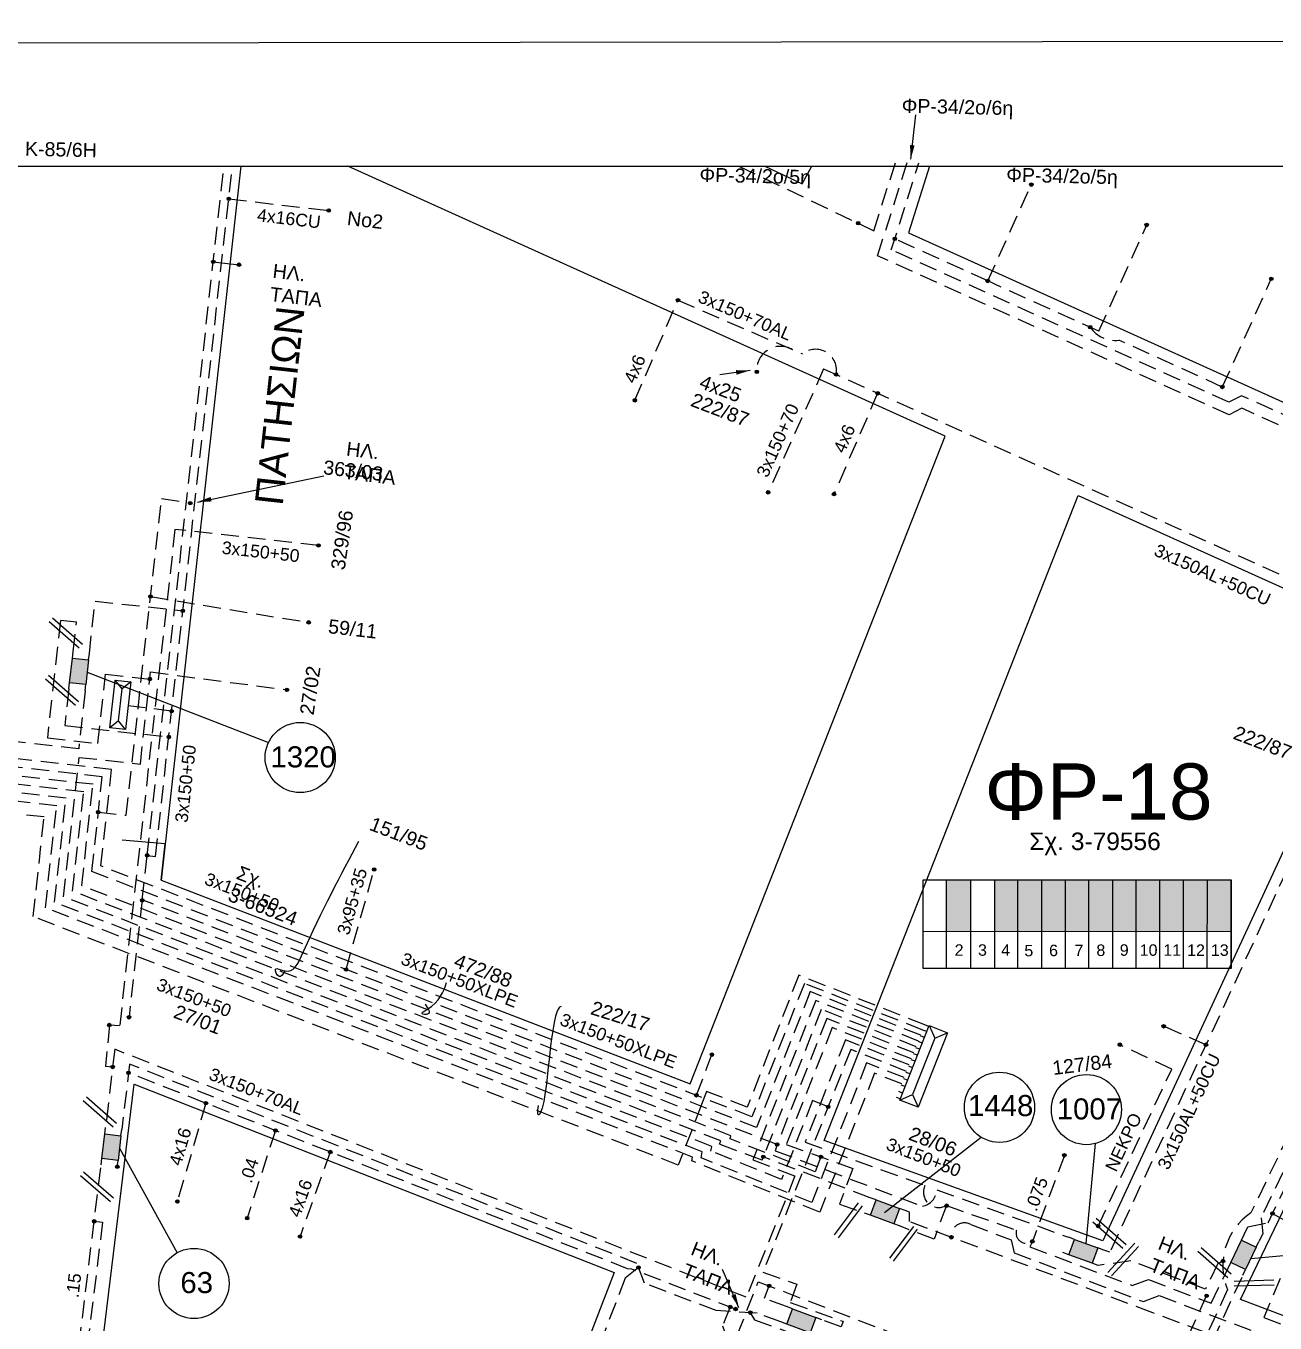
# Model space of a CAD drawing. Header units: millimetres. Extents: x 2910 to 3994, y 712 to 1224.
# Drawn here: x 3065.1 to 3154.1, y 1131.5 to 1223.9 of the extents above; entities that cross this region are included whole.
import ezdxf
from ezdxf.enums import TextEntityAlignment as Align
from ezdxf.lldxf.tags import DXFTag

# ---------------------------------------------------------------- set-up
doc = ezdxf.new("R2010")
doc.units = ezdxf.units.MM
doc.linetypes.add('DASHED', pattern=[19.05, 12.7, -6.35])
for name, color, linetype in [('.04', 7, 'Continuous'), ('.075', 7, 'Continuous'), ('.15', 7, 'Continuous'), ('3x150+50', 7, 'Continuous'), ('3x150+50 XLPE', 7, 'Continuous'), ('3x150+50AL', 7, 'Continuous'), ('3x150+70', 7, 'Continuous'), ('3x150+70AL', 7, 'Continuous'), ('3x150AL+50CU', 7, 'Continuous'), ('3X50+35', 7, 'Continuous'), ('3x95+35', 7, 'Continuous'), ('4x16', 7, 'Continuous'), ('4x16CU', 7, 'Continuous'), ('4x25', 7, 'Continuous'), ('4x25CU', 7, 'Continuous'), ('4x6', 7, 'Continuous'), ('Link Box 4 Διευθύνσεων', 7, 'Continuous'), ('Pillar', 7, 'Continuous'), ('Pillar OTE', 7, 'Continuous'), ('text διευθύνσεων', 7, 'Continuous'), ('TEXT ΚΑΛΩΔΙΩΝ', 7, 'Continuous'), ('Άγνωστα', 7, 'Continuous'), ('Επιγραφές - Σχήματα', 7, 'Continuous'), ('Καλώδια ΧΤ   3x150AL+50CU', 7, 'Continuous'), ('Καλώδια ΧΤ   3x150AL+50XLPE', 7, 'Continuous'), ('ΝΕΚΡΟ', 7, 'Continuous'), ('Συνδέσεις', 7, 'Continuous'), ('Τομή', 7, 'Continuous'), ('Υποσταθμός πόλεως', 7, 'Continuous'), ('Υπόβαθρο ΔΕΗ', 7, 'Continuous'), ('ΦΥΣΙΚΟ ΑΕΡΙΟ', 7, 'NATURAL_GAS_SUPPLY')]:
    doc.layers.add(name, color=color, linetype=linetype)
doc.styles.get("Standard").update_dxf_attribs({"font": 'arial.ttf'})
tags = doc.linetypes.add('NATURAL_GAS_SUPPLY', pattern='A,12.7,-5.08,["ΦΑ",Standard,S=2.54,R=0,X=-2.54,Y=-1.27],-5.08', length=22.86).pattern_tags.tags
tags[6] = DXFTag(74, 10)
doc.linetypes.add('SYN_LINE', pattern='A,0.5,-0.0001,["/\\/\\/\\/",Standard,S=0.1,R=0,X=0,Y=-0.05],-0.25', length=0.7501)
doc.dimstyles.new('ISO-25', dxfattribs={"dimtxt": 2.5, "dimasz": 2.5, "dimexe": 1.25, "dimexo": 0.625, "dimtad": 1, "dimtxsty": 'Standard', "dimcen": 2.5, "dimadec": 0, "dimazin": 0, "dimtfac": 1, "dimtmove": 0, "dimatfit": 3, "dimfxl": 1, "dimarcsym": 0})

# ---------------------------------------------------------------- blocks, each defined once
blk = doc.blocks.new('ΥΠΟΣΤΑΘΜΟΣ ΠΟΛΕΩΣ 13 ΑΝΑΧΩΡΗΣΕΩΝ')
at = {"layer": 'Υποσταθμός πόλεως', "ltscale": 40}
for p, q in [((-11.12, -2.82), (-11.12, -4)), ((-9.53, -2.82), (-9.53, -4)), ((-7.77, -2.82), (-7.77, -4)), ((-5.99, -2.82), (-5.99, -4)), ((-4.14, -2.82), (-4.14, -4)), ((-2.3, -2.82), (-2.3, -4)), ((-0.43, -2.82), (-0.43, -4)), ((1.54, -2.82), (1.54, -4)), ((3.43, -2.82), (3.43, -4)), ((5.39, -2.82), (5.39, -4)), ((7.32, -2.82), (7.32, -4)), ((9.32, -2.82), (9.32, -4)), ((11.11, -2.82), (11.11, -4))]:
    blk.add_line(p, q, dxfattribs=at)
blk.add_lwpolyline([(-11.43, 2.82), (11.43, 2.82), (11.43, -2.82), (-11.43, -2.82)], close=True, dxfattribs=at)
for points in [[(-8.62, 0), (-11.43, 2.82)], [(-11.43, -2.82), (-8.62, 0)], [(-8.62, 0), (8.62, 0)], [(8.62, 0), (11.43, 2.82)], [(11.43, -2.82), (8.62, 0)]]:
    blk.add_lwpolyline(points, dxfattribs=at)
at = {"layer": 'Υποσταθμός πόλεως', "linetype": 'SYN_LINE', "ltscale": 40, "flags": 1}
for tag, p in [('ΜΕΤΑΣΧΗΜΑΤΙΣΜΟΣ', (12.22, 1.68)), ('ΙΣΧΥΣ', (12.2, -1.11)), ('ΑΡΙΘΜΟΣ', (12.32, -3.83))]:
    blk.add_attdef(tag, p, '', height=1.8, dxfattribs=at)
blk = doc.blocks.new('LINK BOX 4 ΑΝΑΧΩΡΗΣΕΩΝ')
at = {"layer": 'Link Box 4 Διευθύνσεων', "ltscale": 40}
blk.add_hatch(color=256, dxfattribs=at).paths.add_polyline_path([(-3.54, 0), (-3.54, -4.67), (3.54, -4.67), (3.54, 0)])
for p, q in [((-3.54, 0), (-5.33, 0)), ((5.33, 0), (3.54, 0)), ((-3.54, -4.67), (-5.33, -4.67)), ((5.33, -4.67), (3.54, -4.67))]:
    blk.add_line(p, q, dxfattribs=at)
blk.add_lwpolyline([(-3.54, -4.67), (-3.54, 0), (3.54, 0), (3.54, -4.67)], close=True, dxfattribs=at)
blk = doc.blocks.new('ΤΟΜΗ')
at = {"layer": 'Τομή', "ltscale": 40}
for p, q in [((-5.68, 0), (17.06, 0)), ((-5.68, -2.77), (17.06, -2.77))]:
    blk.add_line(p, q, dxfattribs=at)
blk = doc.blocks.new('_ΣΥΝΔΕΣΗ')
at = {"layer": 'Συνδέσεις', "linetype": 'SYN_LINE', "ltscale": 40}
blk.add_hatch(color=256, dxfattribs=at).paths.add_polyline_path([(0.5, -0.01, 1), (-0.5, -0.01, 1)])
at = {"layer": 'Συνδέσεις'}
blk.add_circle((0, -0.01), 0.5, dxfattribs=at)
blk = doc.blocks.new('Pillar')
at = {"layer": 'Υποσταθμός πόλεως', "linetype": 'Continuous', "ltscale": 40}
blk.add_lwpolyline([(-8.57, 2.82), (8.57, 2.82), (8.57, -2.82), (-8.57, -2.82)], close=True, dxfattribs=at)
for points in [[(-5.75, 0), (-8.57, 2.82)], [(-8.57, -2.82), (-5.75, 0)], [(-5.75, 0), (5.75, 0)], [(5.75, 0), (8.57, 2.82)], [(8.57, -2.82), (5.75, 0)]]:
    blk.add_lwpolyline(points, dxfattribs=at)
at = {"layer": 'Pillar', "ltscale": 40}
blk.add_attdef('PILLAR', (-5.74, 3.71), '', height=2.52, dxfattribs=at)

msp = doc.modelspace()

# ---------------------------------------------------------------- hatches: boundary and pattern name
at = {"layer": 'TEXT ΚΑΛΩΔΙΩΝ', "linetype": 'Continuous', "ltscale": 0.1}
h = msp.add_hatch(color=151, dxfattribs=at)
h.dxf.hatch_style = 1
h.paths.add_polyline_path([(3132.448, 1163.095), (3130.728, 1163.096), (3130.727, 1159.416), (3132.447, 1159.414)])
at = {"layer": 'Καλώδια ΧΤ   3x150AL+50CU', "linetype": 'DASHED', "lineweight": -3, "ltscale": 0.2}
h = msp.add_hatch(color=85, dxfattribs=at)
h.dxf.hatch_style = 1
h.paths.add_polyline_path([(3135.816, 1163.096), (3134.167, 1163.096), (3134.167, 1159.413), (3135.816, 1159.411)])
h = msp.add_hatch(color=1, dxfattribs=at)
h.dxf.hatch_style = 1
h.paths.add_polyline_path([(3135.816, 1159.411), (3137.509, 1159.41), (3137.509, 1163.096), (3135.816, 1163.096)])
h = msp.add_hatch(color=5, dxfattribs=at)
h.dxf.hatch_style = 1
h.paths.add_polyline_path([(3137.509, 1159.41), (3139.207, 1159.408), (3139.208, 1163.096), (3137.509, 1163.096)])
h = msp.add_hatch(color=27, dxfattribs=at)
h.dxf.hatch_style = 1
h.paths.add_polyline_path([(3140.876, 1159.406), (3140.876, 1163.096), (3139.208, 1163.096), (3139.207, 1159.408)])
h = msp.add_hatch(color=62, dxfattribs=at)
h.dxf.hatch_style = 1
h.paths.add_polyline_path([(3142.57, 1163.096), (3140.876, 1163.096), (3140.876, 1159.406), (3142.57, 1159.405)])
h = msp.add_hatch(color=2, dxfattribs=at)
h.dxf.hatch_style = 1
h.paths.add_polyline_path([(3144.239, 1163.094), (3142.545, 1163.094), (3142.544, 1159.405), (3144.239, 1159.403)])
h = msp.add_hatch(color=30, dxfattribs=at)
h.dxf.hatch_style = 1
h.paths.add_polyline_path([(3145.924, 1163.092), (3144.23, 1163.093), (3144.23, 1159.403), (3145.924, 1159.401)])
h = msp.add_hatch(color=173, dxfattribs=at)
h.dxf.hatch_style = 1
h.paths.add_polyline_path([(3147.619, 1163.091), (3145.924, 1163.091), (3145.924, 1159.401), (3147.618, 1159.4)])
at = {"layer": 'Καλώδια ΧΤ   3x150AL+50CU', "linetype": 'DASHED', "lineweight": -3, "ltscale": 0.2, "true_color": 0xd2798f}
h = msp.add_hatch(color=233, dxfattribs=at)
h.dxf.hatch_style = 1
h.paths.add_polyline_path([(3149.313, 1163.095), (3147.619, 1163.095), (3147.618, 1159.406), (3149.313, 1159.404)])
at = {"layer": 'Καλώδια ΧΤ   3x150AL+50CU', "linetype": 'DASHED', "lineweight": -3, "ltscale": 0.2}
h = msp.add_hatch(color=133, dxfattribs=at)
h.dxf.hatch_style = 1
h.paths.add_polyline_path([(3151.007, 1163.095), (3149.313, 1163.095), (3149.313, 1159.406), (3151.007, 1159.404)])

# ---------------------------------------------------------------- linework, layer by layer
at = {"layer": '.04', "color": 2, "linetype": 'DASHED', "lineweight": -3, "ltscale": 0.1}
msp.add_lwpolyline([(3082.902, 1145.222), (3080.882, 1138.972)], dxfattribs=at)
at = {"layer": '.075', "color": 62, "linetype": 'DASHED', "lineweight": -3, "ltscale": 0.1}
for points in [[(3139.122, 1143.45), (3136.846, 1137.317), (3136.672, 1136.926), (3143.957, 1134.178), (3145.118, 1134.594), (3149.585, 1132.904), (3150.787, 1135.405)], [(3069.984, 1138.749), (3070.58, 1138.677), (3061.409, 1063.41)]]:
    msp.add_lwpolyline(points, dxfattribs=at)
at = {"layer": '.075', "color": 85, "linetype": 'DASHED', "lineweight": -3, "ltscale": 0.1}
msp.add_lwpolyline([(3153.959, 1139.307), (3155.993, 1138.17), (3153.334, 1131.901), (3172.848, 1124.532)], dxfattribs=at)
at = {"layer": '.15', "color": 2, "linetype": 'DASHED', "lineweight": -3, "ltscale": 0.1}
for points in [[(3118.925, 1131.574), (3117.227, 1132.209), (3114.312, 1132.381), (3109.197, 1134.345), (3108.664, 1135.751), (3072.503, 1149.949), (3071.948, 1145.284)], [(3115.693, 1132.493), (3108.293, 1135.335), (3108.002, 1135.366), (3072.43, 1149.333)], [(3108.777, 1135.452), (3107.837, 1134.705), (3090.715, 1090.265)]]:
    msp.add_lwpolyline(points, dxfattribs=at)
at = {"layer": '.15', "color": 62, "linetype": 'DASHED', "lineweight": -3, "ltscale": 0.1}
msp.add_lwpolyline([(3074.048, 1062.663), (3071.502, 1063.044), (3072.514, 1069.819), (3061.77, 1071.328), (3070.475, 1142.777)], dxfattribs=at)
at = {"layer": '3x150+50', "color": 2, "linetype": 'DASHED', "lineweight": -3, "ltscale": 0.1}
for points in [[(3073.758, 1164.826), (3074.354, 1164.759), (3079.835, 1213.942)], [(3073.758, 1164.826), (3079.231, 1213.942)], [(3069.641, 1179.205), (3070.058, 1182.952), (3076.304, 1182.261)], [(3068.186, 1176.687), (3067.896, 1174.088), (3075.302, 1173.263)], [(3075.507, 1175.103), (3072.408, 1175.497)], [(3128.405, 1150.753), (3122.193, 1153.201), (3118.655, 1144.224), (3073.404, 1161.654), (3073.758, 1164.826)], [(3073.404, 1161.654), (3072.472, 1153.289)], [(3116.743, 1132.237), (3117.047, 1131.729), (3123.61, 1129.331), (3124.602, 1130.787), (3146.034, 1122.551), (3142.771, 1115.6), (3142.25, 1115.403)]]:
    msp.add_lwpolyline(points, dxfattribs=at)
at = {"layer": '3x150+50', "color": 133, "linetype": 'DASHED', "lineweight": -3, "ltscale": 0.1}
msp.add_lwpolyline([(3070.284, 1167.907), (3072.265, 1167.686), (3074.782, 1190.274), (3076.834, 1189.935)], dxfattribs=at)
at = {"layer": '3x150+50', "color": 206, "linetype": 'DASHED', "lineweight": -3, "ltscale": 0.1}
msp.add_lwpolyline([(3085.974, 1186.918), (3075.743, 1188.058), (3071.799, 1152.67), (3071.066, 1152.738), (3070.793, 1149.808), (3071.304, 1149.747)], dxfattribs=at)
at = {"layer": '3x150+50', "color": 27, "linetype": 'DASHED', "lineweight": -3, "ltscale": 0.1}
for points in [[(3068.481, 1179.335), (3068.716, 1181.448), (3067.582, 1181.574), (3066.65, 1173.209), (3070.248, 1172.808), (3070.798, 1177.743), (3073.951, 1177.392)], [(3122.294, 1146.911), (3121.177, 1147.351), (3118.974, 1141.728), (3113.932, 1143.752), (3113.994, 1144.09), (3067.802, 1161.883), (3068.909, 1171.815), (3073.275, 1171.329), (3074.008, 1177.906), (3083.722, 1176.628)], [(3127.884, 1149.431), (3123.905, 1150.999), (3117.647, 1135.122), (3120.053, 1134.269), (3119.588, 1132.956), (3123.359, 1131.62), (3123.215, 1131.216), (3121.829, 1131.735)]]:
    msp.add_lwpolyline(points, dxfattribs=at)
at = {"layer": '3x150+50', "color": 5, "linetype": 'DASHED', "lineweight": -3, "ltscale": 0.1}
for points in [[(3129.045, 1152.376), (3120.601, 1155.705), (3116.855, 1146.203), (3070.461, 1164.074), (3071.228, 1170.953), (3056.478, 1172.597)], [(3112.899, 1147.727), (3114.006, 1150.63)]]:
    msp.add_lwpolyline(points, dxfattribs=at)
at = {"layer": '3x150+50', "color": 30, "linetype": 'DASHED', "lineweight": -3, "ltscale": 0.1}
for points in [[(3121.778, 1143.338), (3121.359, 1142.286), (3115.312, 1144.615), (3115.355, 1144.852), (3069.097, 1162.67), (3069.902, 1169.893), (3057.926, 1171.228), (3053.875, 1137.14), (3052.34, 1136.998), (3051.737, 1132.402), (3052.718, 1132.273), (3051.959, 1126.493), (3051.371, 1125.922), (3051.188, 1124.38)], [(3128.235, 1150.323), (3122.582, 1152.552), (3119.302, 1144.23), (3124.041, 1142.523), (3123.111, 1139.98), (3124.881, 1139.333)]]:
    msp.add_lwpolyline(points, dxfattribs=at)
at = {"layer": '3x150+50', "color": 1, "linetype": 'DASHED', "lineweight": -3, "ltscale": 0.1}
msp.add_lwpolyline([(3127.531, 1148.537), (3125.599, 1149.298), (3121.696, 1139.396), (3112.582, 1143.055), (3112.633, 1143.329), (3066.507, 1161.096), (3067.318, 1168.37), (3059.304, 1169.263), (3056.22, 1143.309), (3028.358, 1152.103), (3026.656, 1150.205), (3025.555, 1150.552)], dxfattribs=at)
at = {"layer": '3x150+50', "color": 62, "linetype": 'DASHED', "lineweight": -3, "ltscale": 0.1}
msp.add_lwpolyline([(3128.064, 1149.889), (3123.527, 1151.677), (3120.652, 1144.382), (3129.186, 1141.306, 0.726448), (3130.716, 1139.87), (3129.848, 1137.465), (3127.383, 1138.417)], format="xyb", dxfattribs=at)
at = {"layer": '3x150+50', "color": 85, "linetype": 'DASHED', "lineweight": -3, "ltscale": 0.1}
msp.add_lwpolyline([(3151.942, 1137.806), (3152.207, 1138.356), (3153.642, 1138.649), (3157.601, 1146.879)], dxfattribs=at)
at = {"layer": '3x150+50', "color": 2, "linetype": 'DASHED', "lineweight": -3, "ltscale": 0.1}
msp.add_lwpolyline([(3118.655, 1144.224), (3118.506, 1143.781), (3129.008, 1139.818, 0.342101), (3130.039, 1140.999), (3139.426, 1137.616)], format="xyb", dxfattribs=at)
at = {"layer": '3x150+50', "color": 173, "linetype": 'DASHED', "lineweight": -3, "ltscale": 0.1}
for points in [[(3188.371, 1116.172), (3145.435, 1132.229), (3128.092, 1138.723), (3128.089, 1139.402), (3127.784, 1139.513)], [(3132.466, 1138.513), (3135.332, 1137.432), (3135.538, 1136.499), (3144.754, 1133.022), (3145.883, 1133.451), (3188.774, 1117.267)], [(3112.343, 1121.852), (3112.026, 1122.685), (3114.818, 1129.753), (3115.807, 1130.625), (3117.315, 1134.444), (3144.046, 1124.172), (3140.641, 1116.774), (3141.433, 1116.409)], [(3144.508, 1123.995), (3146.497, 1123.231), (3151.839, 1134.899)], [(3119.333, 1132.668), (3117.747, 1133.26), (3118.088, 1134.147)]]:
    msp.add_lwpolyline(points, dxfattribs=at)
msp.add_arc((3131.998, 1137.682), 0.954, 60.61433, 183.9315, dxfattribs=at)
at = {"layer": '3x150+50 XLPE', "color": 30, "linetype": 'DASHED', "lineweight": -3, "ltscale": 0.1}
for points in [[(3115.93, 1213.942), (3125.544, 1209.349), (3127.236, 1214.67)], [(3255.06, 1156.023), (3249.828, 1144.466), (3213.58, 1160.877), (3217.836, 1171.999), (3220.741, 1170.684), (3223.854, 1178.819), (3214.584, 1183.066), (3208.721, 1169.737), (3172.065, 1186.531), (3173.035, 1188.742), (3168.173, 1190.94), (3167.874, 1190.299), (3151.753, 1197.588), (3150.844, 1197.122), (3126.793, 1207.997), (3128.761, 1214.185)], [(3133.662, 1205.769), (3136.767, 1212.634)], [(3141.572, 1202.192), (3144.992, 1209.756)], [(3133.662, 1205.769), (3127.037, 1208.765)], [(3141.572, 1202.192), (3133.662, 1205.769)], [(3150.381, 1198.209), (3153.868, 1205.92)], [(3150.381, 1198.209), (3143.001, 1201.546)]]:
    msp.add_lwpolyline(points, dxfattribs=at)
at = {"layer": '3x150+50 XLPE', "color": 5, "linetype": 'DASHED', "lineweight": -3, "ltscale": 0.1}
msp.add_lwpolyline([(3255.617, 1155.771), (3250.055, 1143.485), (3212.564, 1160.459), (3217.392, 1173.078), (3220.297, 1171.763), (3222.839, 1178.404), (3214.989, 1182.001), (3209.206, 1168.855), (3171.096, 1186.315), (3171.984, 1188.339), (3168.564, 1189.886), (3168.265, 1189.244), (3151.775, 1196.7), (3150.865, 1196.234), (3125.814, 1207.561), (3127.999, 1214.427)], dxfattribs=at)
at = {"layer": '3x150+50 XLPE', "color": 30, "linetype": 'DASHED', "lineweight": -3, "ltscale": 0.1}
msp.add_lwpolyline([(3143.001, 1201.546, -0.274848), (3140.958, 1202.469, 1.526035)], format="xyb", dxfattribs=at)
at = {"layer": '3x150+50 XLPE', "color": 85, "linetype": 'DASHED', "lineweight": -3, "ltscale": 0.1}
msp.add_lwpolyline([(3256.74, 1155.262), (3250.518, 1141.52), (3210.531, 1159.623), (3216.505, 1175.236), (3219.41, 1173.921), (3220.808, 1177.575), (3215.8, 1179.869), (3210.178, 1167.09), (3174.514, 1183.429), (3153.143, 1138.995), (3153.258, 1137.85), (3152.994, 1137.3)], dxfattribs=at)
at = {"layer": '3x150+50AL', "color": 133, "linetype": 'DASHED', "lineweight": -3, "ltscale": 0.1}
msp.add_lwpolyline([(3128.899, 1152.007), (3121.013, 1155.116), (3117.195, 1145.429), (3069.813, 1163.68), (3070.565, 1170.423), (3057.202, 1171.912), (3060.623, 1200.697), (3060.097, 1201.596), (3060.219, 1202.695)], dxfattribs=at)
at = {"layer": '3x150+70', "color": 1, "linetype": 'DASHED', "lineweight": -3, "ltscale": 0.1}
msp.add_lwpolyline([(3121.97, 1199.495), (3118.013, 1190.698)], dxfattribs=at)
at = {"layer": '3x150+70AL', "color": 2, "linetype": 'Continuous', "lineweight": -3, "ltscale": 0.1}
msp.add_lwpolyline([(3078.471, 1207.124), (3080.309, 1206.922)], dxfattribs=at)
at = {"layer": '3x150+70AL', "color": 1, "linetype": 'DASHED', "lineweight": -3, "ltscale": 0.1}
msp.add_lwpolyline([(3111.586, 1204.392), (3120.457, 1200.569, -0.701679), (3122.855, 1199.097)], format="xyb", dxfattribs=at)
at = {"layer": '3x150+70AL', "color": 6, "linetype": 'DASHED', "lineweight": -3, "ltscale": 0.1}
msp.add_lwpolyline([(3179.076, 1194.739), (3173.65, 1182.937), (3170.817, 1177.588), (3152.422, 1139.342, 0.354909), (3150.747, 1133.883), (3144.26, 1119.714)], format="xyb", dxfattribs=at)
at = {"layer": '3x150+70AL', "color": 173, "linetype": 'DASHED', "lineweight": -3, "ltscale": 0.1}
for points in [[(3128.574, 1151.182), (3121.804, 1153.85), (3117.579, 1143.117), (3114.555, 1144.235), (3114.65, 1144.481), (3068.45, 1162.277), (3069.239, 1169.363), (3057.061, 1170.721), (3053.157, 1137.873), (3051.637, 1137.733)], [(3125.282, 1140.429), (3117.67, 1143.345)]]:
    msp.add_lwpolyline(points, dxfattribs=at)
at = {"layer": '3x150+70AL', "color": 85, "linetype": 'DASHED', "lineweight": -3, "ltscale": 0.1}
msp.add_lwpolyline([(3127.71, 1148.991), (3125.034, 1150.046), (3121.127, 1140.09), (3113.231, 1143.261), (3113.314, 1143.71), (3067.155, 1161.489), (3067.98, 1168.9), (3058.58, 1169.948), (3055.636, 1145.172), (3035.709, 1151.461)], dxfattribs=at)
at = {"layer": '3x150+70AL', "color": 233, "linetype": 'DASHED', "lineweight": -3, "ltscale": 0.1, "true_color": 0xd2798f}
msp.add_lwpolyline([(3128.737, 1151.596), (3121.409, 1154.484), (3116.924, 1143.137), (3119.928, 1141.98), (3116.457, 1133.335), (3071.453, 1151.006), (3070.789, 1145.422)], dxfattribs=at)
at = {"layer": '3x150+70AL', "color": 62, "linetype": 'DASHED', "lineweight": -3, "ltscale": 0.1}
msp.add_lwpolyline([(3130.716, 1139.87), (3135.709, 1138.121, 0.703964), (3136.846, 1137.317)], format="xyb", dxfattribs=at)
at = {"layer": '3x150+70AL', "color": 6, "linetype": 'DASHED', "lineweight": -3, "ltscale": 0.1}
msp.add_lwpolyline([(3150.429, 1135.916), (3150.066, 1135.752), (3149.182, 1133.912), (3143.853, 1135.928), (3141.527, 1135.605)], dxfattribs=at)
at = {"layer": '3x150AL+50CU', "color": 1, "linetype": 'DASHED', "lineweight": -3, "ltscale": 0.1}
for points in [[(3121.97, 1199.495), (3162.988, 1181.041), (3142.361, 1136.542), (3141.928, 1136.701)], [(3149.216, 1151.331), (3146.199, 1152.646)]]:
    msp.add_lwpolyline(points, dxfattribs=at)
at = {"layer": '3x150AL+50CU', "color": 173, "linetype": 'DASHED', "lineweight": -3, "ltscale": 0.1}
msp.add_lwpolyline([(3143.201, 1120.205), (3149.258, 1133.434)], dxfattribs=at)
at = {"layer": '3X50+35', "color": 133, "linetype": 'DASHED', "lineweight": -3, "ltscale": 0.1}
msp.add_lwpolyline([(3074.003, 1183.278), (3085.27, 1181.432)], dxfattribs=at)
at = {"layer": '3X50+35', "color": 2, "linetype": 'DASHED', "lineweight": -3, "ltscale": 0.1}
msp.add_lwpolyline([(3069.346, 1176.558), (3068.885, 1172.422), (3058.21, 1173.611), (3058.702, 1177.749), (3045.257, 1179.347)], dxfattribs=at)
at = {"layer": '3x95+35', "color": 133, "linetype": 'DASHED', "lineweight": -3, "ltscale": 0.1}
msp.add_lwpolyline([(3087.937, 1156.699), (3089.942, 1163.825)], dxfattribs=at)
at = {"layer": '4x16', "color": 2, "linetype": 'DASHED', "lineweight": -3, "ltscale": 0.1}
for points in [[(3077.95, 1147.166), (3075.918, 1140.162)], [(3086.81, 1143.687), (3084.654, 1137.668)]]:
    msp.add_lwpolyline(points, dxfattribs=at)
at = {"layer": '4x16CU', "color": 2, "linetype": 'DASHED', "lineweight": -3, "ltscale": 0.1}
msp.add_lwpolyline([(3079.576, 1211.618), (3086.698, 1210.791)], dxfattribs=at)
at = {"layer": '4x25', "color": 2, "linetype": 'DASHED', "lineweight": -3, "ltscale": 0.1}
msp.add_lwpolyline([(3115.307, 1132.642), (3114.766, 1131.292), (3115.411, 1129.48), (3113.218, 1124.07), (3120.235, 1121.299)], dxfattribs=at)
at = {"layer": '4x25CU', "color": 1, "linetype": 'DASHED', "lineweight": -3, "ltscale": 0.1}
msp.add_arc((3118.892, 1199.416), 1.692, 59.19842, 188.38522, dxfattribs=at)
at = {"layer": '4x6', "color": 1, "linetype": 'DASHED', "lineweight": -3, "ltscale": 0.1}
for points in [[(3108.514, 1197.262), (3111.586, 1204.392)], [(3125.819, 1197.763), (3122.705, 1190.58)]]:
    msp.add_lwpolyline(points, dxfattribs=at)
at = {"layer": 'Pillar OTE', "lineweight": -3, "ltscale": 40}
for points in [[(3129.063, 1156.776), (3129.064, 1163.097), (3151.007, 1163.087), (3151.007, 1156.755), (3129.063, 1156.777)], [(3130.727, 1156.775), (3130.728, 1163.096)], [(3132.447, 1156.773), (3132.448, 1163.096)], [(3134.167, 1156.772), (3134.167, 1163.096)], [(3135.816, 1156.77), (3135.816, 1163.096)], [(3137.509, 1156.768), (3137.509, 1163.096)], [(3139.207, 1156.767), (3139.208, 1163.096)], [(3140.876, 1156.765), (3140.876, 1163.096)], [(3142.57, 1156.763), (3142.57, 1163.096)], [(3144.238, 1156.762), (3144.239, 1163.092)], [(3145.924, 1156.76), (3145.924, 1163.092)], [(3147.618, 1156.758), (3147.619, 1163.091)], [(3149.312, 1156.757), (3149.313, 1163.089)], [(3151.007, 1156.755), (3151.007, 1163.087)], [(3129.064, 1159.418), (3151.007, 1159.396)]]:
    msp.add_lwpolyline(points, dxfattribs=at)
at = {"layer": 'TEXT ΚΑΛΩΔΙΩΝ', "color": 7, "linetype": 'Continuous', "ltscale": 0.1}
msp.add_lwpolyline([(3074.768, 1163.058), (3075.056, 1165.642), (3071.972, 1165.911)], dxfattribs=at)
at = {"layer": 'Άγνωστα', "linetype": 'Continuous', "lineweight": -3, "ltscale": 0.1}
msp.add_lwpolyline([(3993.79, 714.158), (2910.268, 712.756), (2910.259, 1222.539), (3993.113, 1223.942)], close=True, dxfattribs=at)
at = {"layer": 'Καλώδια ΧΤ   3x150AL+50XLPE', "color": 151, "linetype": 'DASHED', "ltscale": 0.1}
msp.add_lwpolyline([(3129.19, 1152.745), (3120.196, 1156.291), (3116.531, 1146.887), (3116.531, 1146.887), (3116.531, 1146.887), (3113.631, 1148.004), (3113.274, 1147.078), (3113.274, 1147.078), (3111.61, 1142.757), (3065.633, 1160.467), (3066.424, 1167.565), (3060.231, 1168.255), (3057.541, 1145.672), (3035.023, 1152.779), (3034.542, 1151.253), (3021.738, 1155.294), (3018.168, 1143.981)], dxfattribs=at)
at = {"layer": 'ΝΕΚΡΟ', "linetype": 'DASHED', "lineweight": -3, "ltscale": 0.1}
msp.add_lwpolyline([(3141.536, 1138.414), (3146.773, 1149.603), (3143.075, 1151.334)], dxfattribs=at)
at = {"layer": 'Υπόβαθρο ΔΕΗ', "lineweight": -3}
msp.add_lwpolyline([(2916.403, 1211.923), (2916.403, 1213.942), (3915.142, 1213.942), (3915.142, 721.097), (2916.403, 721.097)], close=True, dxfattribs=at)
at = {"layer": 'Υπόβαθρο ΔΕΗ', "linetype": 'Continuous', "lineweight": -3}
for points in [[(3080.438, 1213.942), (3074.768, 1163.058), (3112.455, 1148.541), (3130.622, 1194.708), (3088.054, 1213.942)], [(3117.785, 1213.942), (3120.43, 1212.679), (3121.119, 1213.942)], [(3129.523, 1213.942), (3128.015, 1209.2), (3166.754, 1191.683), (3177.126, 1213.942)], [(3140.112, 1190.478), (3161.921, 1180.643), (3141.858, 1137.359), (3121.995, 1144.517), (3140.112, 1190.478)], [(3171.647, 1174.698), (3210.443, 1157.146), (3193.779, 1117.27), (3151.673, 1133.169), (3171.647, 1174.698)], [(3107.048, 1135.096), (3081.638, 1069.143), (3063.469, 1071.696), (3072.831, 1148.531), (3107.048, 1135.096)]]:
    msp.add_lwpolyline(points, dxfattribs=at)
at = {"layer": 'Υπόβαθρο ΔΕΗ', "lineweight": -3}
for points in [[(3069.493, 1177.882), (3082.409, 1172.872)], [(3126.31, 1139.38), (3133.202, 1144.737)], [(3071.791, 1143.962), (3075.902, 1136.512)], [(3140.677, 1137.158), (3141.338, 1144.294)], [(3152.416, 1136.1), (3165.517, 1137.319)]]:
    msp.add_lwpolyline(points, dxfattribs=at)
for centre in [(3084.668, 1171.8), (3134.501, 1146.873), (3140.696, 1146.71), (3077.099, 1134.318)]:
    msp.add_circle(centre, 2.5, dxfattribs=at)
at = {"layer": 'Υπόβαθρο ΔΕΗ', "linetype": 'Continuous', "lineweight": -3}
for points in [[(3083.594, 1156.623), (3083.158, 1156.197), (3082.902, 1156.71), (3083.576, 1156.596), (3084.766, 1157.679), (3088.846, 1165.833)], [(3093.573, 1154.219), (3093.771, 1153.524), (3093.349, 1153.549), (3093.692, 1153.839), (3095.1, 1155.77)]]:
    msp.add_spline(points, degree=3, dxfattribs=at)
msp.add_open_spline([(3103.254, 1154.063), (3102.64, 1154.024), (3102.227, 1145.904), (3101.446, 1145.984), (3101.652, 1147.011)], degree=3, dxfattribs=at)

# ---------------------------------------------------------------- block references
at = {"layer": 'Link Box 4 Διευθύνσεων', "lineweight": -3, "xscale": 0.2499999999999997, "yscale": 0.2499999999999997, "zscale": 0.2499999999999997}
for p, rotation in [((3069.493, 1177.882), 263.6415095533855), ((3071.791, 1143.962), 263.221605803546), ((3126.533, 1139.971), 339.911837205647), ((3140.677, 1137.158), 339.911837205647), ((3152.416, 1136.1), 244.3138871431385), ((3120.581, 1132.201), 339.5163065346899)]:
    msp.add_blockref('LINK BOX 4 ΑΝΑΧΩΡΗΣΕΩΝ', p, dxfattribs=dict(at, rotation=rotation))
at = {"layer": 'Pillar', "color": 2, "linetype": 'Continuous', "lineweight": -3, "ltscale": 0.1, "xscale": 0.2000000000000834, "yscale": 0.2000000000000834, "rotation": 83.8619240460964}
msp.add_blockref('Pillar', (3071.848, 1175.557), dxfattribs=at)
at = {"layer": 'Συνδέσεις', "lineweight": -3, "xscale": 0.25, "yscale": 0.25, "zscale": 0.25}
for p in [(3136.767, 1212.637), (3079.576, 1211.621), (3086.699, 1210.794), (3124.429, 1209.885), (3144.993, 1209.759), (3127.038, 1208.767), (3078.472, 1207.127), (3080.31, 1206.925), (3133.663, 1205.771), (3153.869, 1205.923), (3111.587, 1204.395), (3140.959, 1202.472), (3117.208, 1199.297), (3122.856, 1199.1), (3150.382, 1198.212), (3108.515, 1197.265), (3125.82, 1197.766), (3118.014, 1190.701), (3122.706, 1190.583), (3076.835, 1189.937), (3085.975, 1186.921), (3074.004, 1183.281), (3076.305, 1182.264), (3085.271, 1181.435), (3073.951, 1177.395), (3083.722, 1176.631), (3075.507, 1175.106), (3075.302, 1173.266), (3070.266, 1167.91), (3073.758, 1164.829), (3089.943, 1163.828), (3073.402, 1161.632), (3087.937, 1156.702), (3071.066, 1152.741), (3072.473, 1153.292), (3146.2, 1152.649), (3143.075, 1151.337), (3149.217, 1151.334), (3114.007, 1150.633), (3071.304, 1149.75), (3072.43, 1149.336), (3077.95, 1147.169), (3112.9, 1147.73), (3122.295, 1146.914), (3082.903, 1145.224), (3086.81, 1143.69), (3118.656, 1144.227), (3139.123, 1143.453), (3071.635, 1142.642), (3117.67, 1143.345), (3121.779, 1143.341), (3075.918, 1140.165), (3130.733, 1139.864), (3080.883, 1138.975), (3153.96, 1139.31), (3069.985, 1138.752), (3141.536, 1138.417), (3084.655, 1137.671), (3131.064, 1137.611), (3136.846, 1137.32), (3108.778, 1135.455), (3150.43, 1135.919), (3118.089, 1134.15), (3149.259, 1133.437), (3115.307, 1132.645), (3115.694, 1132.496), (3116.743, 1132.24)]:
    msp.add_blockref('_ΣΥΝΔΕΣΗ', p, dxfattribs=at)
at = {"layer": 'Τομή', "lineweight": -3, "xscale": 0.125, "yscale": 0.125, "zscale": 0.2499999999999997}
for p, rotation in [((3067.55, 1181.283), 318.7927247944763), ((3067.271, 1177.202), 318.7927247944763), ((3069.966, 1147.154), 318.7927247944763), ((3069.766, 1141.815), 318.7927247944763), ((3123.179, 1138.358), 53.09199050989886), ((3141.926, 1138.508), 318.7927247944763), ((3127.108, 1136.68), 53.09199050989886), ((3142.713, 1135.623), 47.4365819083995), ((3149.405, 1136.416), 318.7927247944763), ((3151.923, 1134.514), 1.721395061063109)]:
    msp.add_blockref('ΤΟΜΗ', p, dxfattribs=dict(at, rotation=rotation))
at = {"layer": 'ΦΥΣΙΚΟ ΑΕΡΙΟ', "color": 1, "lineweight": -3, "ltscale": 0.1, "xscale": 0.2499999999999999, "yscale": 0.2499999999999999, "zscale": 0.2499999999999999, "rotation": 248.486537047635}
msp.add_blockref('ΥΠΟΣΤΑΘΜΟΣ ΠΟΛΕΩΣ 13 ΑΝΑΧΩΡΗΣΕΩΝ', (3129.101, 1149.792), dxfattribs=at)

# ---------------------------------------------------------------- texts
at = {"lineweight": -3, "ltscale": 30, "width": 5.62865, "attachment_point": 1}
for s, insert, char_height in [('2', (3131.306, 1158.49), 0.817), ('3', (3132.971, 1158.49), 0.817), ('4', (3134.623, 1158.49), 0.817), ('5', (3136.274, 1158.45), 0.817), ('6', (3138.035, 1158.463), 0.817), ('7', (3139.849, 1158.463), 0.817), ('8', (3141.406, 1158.477), 0.817), ('9', (3143.071, 1158.49), 0.817), ('10', (3144.492, 1158.489), 0.8172), ('11', (3146.178, 1158.487), 0.8172), ('12', (3147.872, 1158.485), 0.8172), ('13', (3149.566, 1158.484), 0.8172)]:
    msp.add_mtext(s, dxfattribs=dict(at, insert=insert, char_height=char_height))
at = {"layer": 'text διευθύνσεων', "color": 7, "linetype": 'Continuous', "lineweight": -3, "ltscale": 0.1}
msp.add_text('ΠΑΤΗΣΙΩΝ', height=2, rotation=83.64151, dxfattribs=at).set_placement((3083.206, 1196.876), align=Align.MIDDLE_CENTER)
at = {"layer": 'TEXT ΚΑΛΩΔΙΩΝ', "color": 7, "linetype": 'Continuous', "lineweight": -3, "ltscale": 0.1}
for s, rotation, p in [('4x16CU', 353.37937, (3083.866, 1210.214)), ('3x150+70AL', 336.68553, (3116.378, 1203.307)), ('4x6', 66.68553, (3108.5, 1199.504)), ('3x150+70', 65.77688, (3118.694, 1194.406)), ('4x6', 66.56083, (3123.437, 1194.53)), ('3x150+50', 353.64151, (3081.853, 1186.472)), ('3x150AL+50CU', 335.77688, (3149.685, 1184.825)), ('3x150+50', 83.64151, (3076.494, 1169.938)), ('3x95+35', 74.2814, (3088.366, 1161.547)), ('3x150+50', 338.93401, (3080.524, 1162.214)), ('3x150+50XLPE', 338.93401, (3096.023, 1155.944)), ('3x150+50', 338.93401, (3077.105, 1154.694)), ('3x150+50XLPE', 338.93401, (3107.351, 1151.616)), ('3x150AL+50CU', 65.13133, (3148.004, 1146.576)), ('3x150+70AL', 338.5624, (3081.553, 1148.007)), ('ΝΕΚΡΟ', 64.91647, (3143.339, 1144.39)), ('4x16', 73.82241, (3076.116, 1144.077)), ('3x150+50', 338.8188, (3129.099, 1143.308)), ('.04', 72.08843, (3081.035, 1142.373)), ('4x16', 70.29905, (3084.676, 1140.398)), ('.075', 69.63716, (3137.14, 1140.696)), ('.15', 83.0532, (3068.521, 1134.183))]:
    msp.add_text(s, height=0.9, rotation=rotation, dxfattribs=at).set_placement(p, align=Align.MIDDLE_CENTER)
at = {"layer": 'Άγνωστα', "color": 7, "lineweight": -3}
note = msp.add_mtext_dynamic_manual_height_columns('ΦΡ-34/2o/6η\\P', width=1.8, gutter_width=2.31, heights=[0.73, 0], dxfattribs=dict(at, insert=(3123.44, 1218.86), char_height=1, attachment_point=1, rotation=358.67026))
note = msp.add_mtext_dynamic_manual_height_columns('K-85/6Η\\P', width=1.8, gutter_width=2.31, heights=[0.73, 0], dxfattribs=dict(at, insert=(3060.959, 1215.794), char_height=1, attachment_point=1, rotation=358.67026))
note = msp.add_mtext_dynamic_manual_height_columns('ΦΡ-34/2o/5η\\P', width=1.8, gutter_width=2.31, heights=[0.73, 0], dxfattribs=dict(at, insert=(3109.027, 1213.942), char_height=1, attachment_point=1, rotation=358.67026))
note = msp.add_mtext_dynamic_manual_height_columns('ΦΡ-34/2o/5η\\P', width=1.8, gutter_width=2.31, heights=[0.73, 0], dxfattribs=dict(at, insert=(3130.89, 1213.942), char_height=1, attachment_point=1, rotation=358.67026))
at = {"layer": 'Άγνωστα', "color": 7, "lineweight": -3, "char_height": 1, "width": 1.8, "attachment_point": 1}
for s, insert, rotation in [('No2', (3088.081, 1210.755), 353.36234), ('4x25', (3113.386, 1199.104), 339.11821), ('222/87', (3112.774, 1197.817), 339.11821), ('363/03', (3086.383, 1192.998), 353.36234), ('329/96', (3086.843, 1185.265), 81.65118), ('59/11', (3086.733, 1181.668), 353.36234), ('27/02', (3084.627, 1174.93), 81.65118), ('222/87', (3151.438, 1174.094), 339.11821), ('127/84', (3138.213, 1150.165), 6.95), ('28/06', (3128.308, 1145.527), 339.11821)]:
    msp.add_mtext(s, dxfattribs=dict(at, insert=insert, rotation=rotation))
at = {"layer": 'Άγνωστα', "color": 7, "lineweight": -3}
note = msp.add_mtext_dynamic_manual_height_columns('ΗΛ. ', width=1.8, gutter_width=0, heights=[0.73, 0], dxfattribs=dict(at, insert=(3080.992, 1207.211), char_height=1, attachment_point=1, rotation=353.20049))
for column, words in zip(note.columns.linked_columns, ['ΤΑΠΑ']):
    column.text = words
note = msp.add_mtext_dynamic_manual_height_columns('ΗΛ. ', width=1.8, gutter_width=0, heights=[0.73, 0], dxfattribs=dict(at, insert=(3086.239, 1194.532), char_height=1, attachment_point=1, rotation=353.20049))
for column, words in zip(note.columns.linked_columns, ['ΤΑΠΑ']):
    column.text = words
at = {"layer": 'Άγνωστα', "color": 7, "lineweight": -3, "width": 4.551914400963142e-14, "attachment_point": 1}
for s, insert, char_height in [('1320', (3082.549, 1172.599), 1.5), ('Σχ. 3-79556', (3136.62, 1166.456), 1.25), ('1448', (3132.252, 1147.747), 1.5), ('1007', (3138.576, 1147.509), 1.5), ('63', (3076.128, 1135.132), 1.5)]:
    msp.add_mtext(s, dxfattribs=dict(at, insert=insert, char_height=char_height))
at = {"layer": 'Άγνωστα', "color": 7, "lineweight": -3}
note = msp.add_mtext_dynamic_manual_height_columns('151/95\\P', width=1.8, gutter_width=0, heights=[0.73, 0], dxfattribs=dict(at, insert=(3088.196, 1168.249), char_height=1, attachment_point=1, rotation=339))
note = msp.add_mtext_dynamic_manual_height_columns('Σχ. ', width=1.8, gutter_width=0, heights=[0.73, 0], dxfattribs=dict(at, insert=(3078.716, 1164.759), char_height=1, attachment_point=1, rotation=339))
for column, words in zip(note.columns.linked_columns, ['3-66524\\P']):
    column.text = words
note = msp.add_mtext_dynamic_manual_height_columns('472/88\\P', width=1.8, gutter_width=0, heights=[0.73, 0], dxfattribs=dict(at, insert=(3094.215, 1158.489), char_height=1, attachment_point=1, rotation=339))
note = msp.add_mtext_dynamic_manual_height_columns('27/01\\P', width=1.8, gutter_width=0, heights=[0.73, 0], dxfattribs=dict(at, insert=(3074.241, 1154.87), char_height=1, attachment_point=1, rotation=339))
note = msp.add_mtext_dynamic_manual_height_columns('222/17\\P', width=1.8, gutter_width=0, heights=[0.73, 0], dxfattribs=dict(at, insert=(3103.875, 1155.025), char_height=1, attachment_point=1, rotation=342.47187))
note = msp.add_mtext_dynamic_manual_height_columns('ΗΛ. ', width=1.8, gutter_width=0, heights=[0.73, 0], dxfattribs=dict(at, insert=(3111.117, 1137.994), char_height=1, attachment_point=1, rotation=338.50687))
for column, words in zip(note.columns.linked_columns, ['ΤΑΠΑ']):
    column.text = words
note = msp.add_mtext_dynamic_manual_height_columns('ΗΛ. ', width=1.8, gutter_width=0, heights=[0.73, 0], dxfattribs=dict(at, insert=(3144.412, 1138.38), char_height=1, attachment_point=1, rotation=338.50687))
for column, words in zip(note.columns.linked_columns, ['ΤΑΠΑ']):
    column.text = words
at = {"layer": 'Υπόβαθρο ΔΕΗ', "lineweight": -3, "insert": (3133.424, 1171.381), "char_height": 4, "width": 84.65733, "attachment_point": 1}
msp.add_mtext('ΦΡ-18', dxfattribs=at)

# ---------------------------------------------------------------- leaders
at = {"layer": 'Επιγραφές - Σχήματα', "lineweight": -3, "ltscale": 40}
for points in [[(3128.174, 1214.444), (3128.533, 1217.602)], [(3077.342, 1190.012), (3086.34, 1191.868)], [(3115.935, 1132.59), (3114.767, 1135.307)]]:
    msp.add_leader(points, dimstyle='ISO-25', override={"dimasz": 1, "dimtad": 0}, dxfattribs=at)
at = {"layer": 'Επιγραφές - Σχήματα', "ltscale": 40}
msp.add_leader([(3116.73, 1199.392), (3114.574, 1199.078)], dimstyle='ISO-25', override={"dimasz": 1, "dimtad": 0}, dxfattribs=at)

doc.saveas('drawing.dxf')
